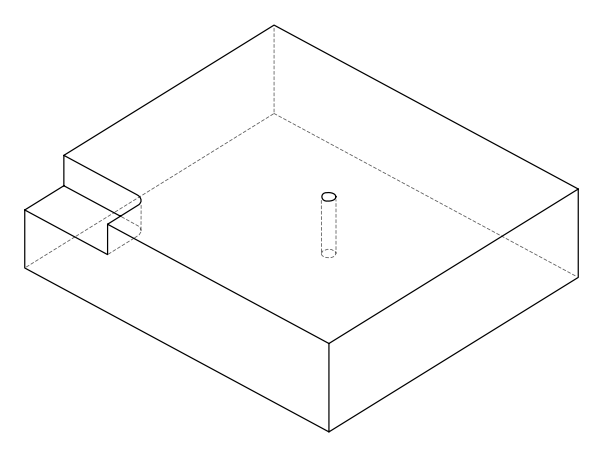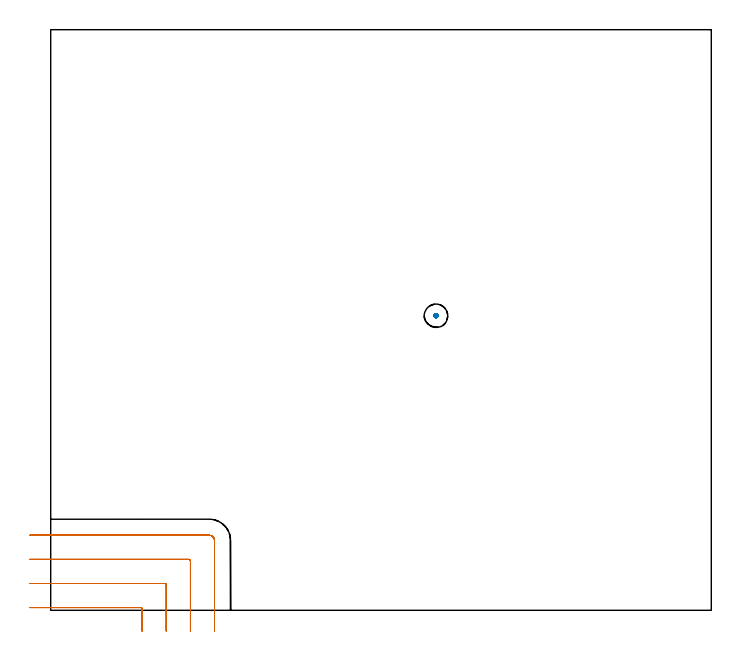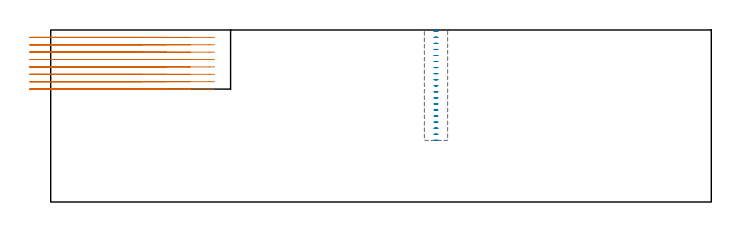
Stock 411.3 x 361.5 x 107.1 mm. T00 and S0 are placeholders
(PLAN: 2 operations, 1 tool changes, 10.1 min)
(1 MILL_CORNER_NOTCH_RECTANGULAR | CORNER_NOTCH_RECTANGULAR | UGT0201_094 | Follow Part, ap 5, ae 75% | 9.15 min | 232327 mm3)
(2 MILL_BLIND_HOLE_FROM_SOLID_MATERIAL | STEP1POCKET | NXT0201_011 | Spiral | 0.91 min | 11323 mm3)
(TOOL UGT0201_094 | End mill 20 mm | D20 FL38 Z4)
(TOOL NXT0201_011 | ENDMILL 12mm [2P460-1200-NA 1630] | D12 FL38 Z6)
(OP 1 MILL_CORNER_NOTCH_RECTANGULAR)
G17 G21 G94 G90
T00 M6
G54
G17 G0 G90 X57. Y-13. S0 M3
G43 Z117.1 H0
Z102.5
G94 G1 Y-10. F250.
Y0.705 F500.
G3 X56.005 Y1.7 R1.
G1 X-10.
X-13. F250.
G0 Z117.1
X72. Y-13.
Z102.5
G1 Y-10.
Y15.705 F500.
G3 X71.005 Y16.7 R1.
G1 X-10.
X-13. F250.
G0 Z117.1
X87. Y-13.
Z102.5
G1 Y-10.
Y30.705 F500.
G3 X86.005 Y31.7 R1.
G1 X-10.
X-13. F250.
G0 Z117.1
X102. Y-13.
Z102.5
G1 Y-10.
Y43.4 F500.
G3 X98.7 Y46.7 R3.3
G1 X-10.
X-13. F250.
G0 Z117.1
X57. Y-13.
Z97.9
G1 Y-10.
Y0.705 F500.
G3 X56.005 Y1.7 R1.
G1 X-10.
X-13. F250.
G0 Z117.1
X72. Y-13.
Z97.9
G1 Y-10.
Y15.705 F500.
G3 X71.005 Y16.7 R1.
G1 X-10.
X-13. F250.
G0 Z117.1
X87. Y-13.
Z97.9
G1 Y-10.
Y30.705 F500.
G3 X86.005 Y31.7 R1.
G1 X-10.
X-13. F250.
G0 Z117.1
X102. Y-13.
Z97.9
G1 Y-10.
Y43.4 F500.
G3 X98.7 Y46.7 R3.3
G1 X-10.
X-13. F250.
G0 Z117.1
X57. Y-13.
Z93.3
G1 Y-10.
Y0.705 F500.
G3 X56.005 Y1.7 R1.
G1 X-10.
X-13. F250.
G0 Z117.1
X72. Y-13.
Z93.3
G1 Y-10.
Y15.705 F500.
G3 X71.005 Y16.7 R1.
G1 X-10.
X-13. F250.
G0 Z117.1
X87. Y-13.
Z93.3
G1 Y-10.
Y30.705 F500.
G3 X86.005 Y31.7 R1.
G1 X-10.
X-13. F250.
G0 Z117.1
X102. Y-13.
Z93.3
G1 Y-10.
Y43.4 F500.
G3 X98.7 Y46.7 R3.3
G1 X-10.
X-13. F250.
G0 Z117.1
X57. Y-13.
Z88.7
G1 Y-10.
Y0.705 F500.
G3 X56.005 Y1.7 R1.
G1 X-10.
X-13. F250.
G0 Z117.1
X72. Y-13.
Z88.7
G1 Y-10.
Y15.705 F500.
G3 X71.005 Y16.7 R1.
G1 X-10.
X-13. F250.
G0 Z117.1
X87. Y-13.
Z88.7
G1 Y-10.
Y30.705 F500.
G3 X86.005 Y31.7 R1.
G1 X-10.
X-13. F250.
G0 Z117.1
X102. Y-13.
Z88.7
G1 Y-10.
Y43.4 F500.
G3 X98.7 Y46.7 R3.3
G1 X-10.
X-13. F250.
G0 Z117.1
X57. Y-13.
Z84.1
G1 Y-10.
Y0.705 F500.
G3 X56.005 Y1.7 R1.
G1 X-10.
X-13. F250.
G0 Z117.1
X72. Y-13.
Z84.1
G1 Y-10.
Y15.705 F500.
G3 X71.005 Y16.7 R1.
G1 X-10.
X-13. F250.
G0 Z117.1
X87. Y-13.
Z84.1
G1 Y-10.
Y30.705 F500.
G3 X86.005 Y31.7 R1.
G1 X-10.
X-13. F250.
G0 Z117.1
X102. Y-13.
Z84.1
G1 Y-10.
Y43.4 F500.
G3 X98.7 Y46.7 R3.3
G1 X-10.
X-13. F250.
G0 Z117.1
X57. Y-13.
Z79.5
G1 Y-10.
Y0.705 F500.
G3 X56.005 Y1.7 R1.
G1 X-10.
X-13. F250.
G0 Z117.1
X72. Y-13.
Z79.5
G1 Y-10.
Y15.705 F500.
G3 X71.005 Y16.7 R1.
G1 X-10.
X-13. F250.
G0 Z117.1
X87. Y-13.
Z79.5
G1 Y-10.
Y30.705 F500.
G3 X86.005 Y31.7 R1.
G1 X-10.
X-13. F250.
G0 Z117.1
X102. Y-13.
Z79.5
G1 Y-10.
Y43.4 F500.
G3 X98.7 Y46.7 R3.3
G1 X-10.
X-13. F250.
G0 Z117.1
X57. Y-13.
Z74.9
G1 Y-10.
Y0.705 F500.
G3 X56.005 Y1.7 R1.
G1 X-10.
X-13. F250.
G0 Z117.1
X72. Y-13.
Z74.9
G1 Y-10.
Y15.705 F500.
G3 X71.005 Y16.7 R1.
G1 X-10.
X-13. F250.
G0 Z117.1
X87. Y-13.
Z74.9
G1 Y-10.
Y30.705 F500.
G3 X86.005 Y31.7 R1.
G1 X-10.
X-13. F250.
G0 Z117.1
X102. Y-13.
Z74.9
G1 Y-10.
Y43.4 F500.
G3 X98.7 Y46.7 R3.3
G1 X-10.
X-13. F250.
G0 Z117.1
X57. Y-13.
Z70.3
G1 Y-10.
Y0.705 F500.
G3 X56.005 Y1.7 R1.
G1 X-10.
X-13. F250.
G0 Z117.1
X72. Y-13.
Z70.3
G1 Y-10.
Y15.705 F500.
G3 X71.005 Y16.7 R1.
G1 X-10.
X-13. F250.
G0 Z117.1
X87. Y-13.
Z70.3
G1 Y-10.
Y30.705 F500.
G3 X86.005 Y31.7 R1.
G1 X-10.
X-13. F250.
G0 Z117.1
X102. Y-13.
Z70.3
G1 Y-10.
Y43.4 F500.
G3 X98.7 Y46.7 R3.3
G1 X-10.
X-13. F250.
G0 Z117.1
M5
M2
(OP 2 MILL_BLIND_HOLE_FROM_SOLID_MATERIAL)
G17 G21 G94 G90
T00 M6
G54
G17 G0 G90 X239.9 Y183.4 S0 M3
G43 Z117.1 H1
Z106.326
G94 G3 X240.525 Y184.025 R0.625 F250.
X239.9 Y184.65 R0.625
X238.65 Y183.4 R1.25
X239.9 Y184.65 R-1.25
X239.275 Y184.025 R0.625
X239.9 Y183.4 R0.625
G0 Z102.553
G3 X240.525 Y184.025 R0.625
X239.9 Y184.65 R0.625
X238.65 Y183.4 R1.25
X239.9 Y184.65 R-1.25
X239.275 Y184.025 R0.625
X239.9 Y183.4 R0.625
G0 Z98.779
G3 X240.525 Y184.025 R0.625
X239.9 Y184.65 R0.625
X238.65 Y183.4 R1.25
X239.9 Y184.65 R-1.25
X239.275 Y184.025 R0.625
X239.9 Y183.4 R0.625
G0 Z95.005
G3 X240.525 Y184.025 R0.625
X239.9 Y184.65 R0.625
X238.65 Y183.4 R1.25
X239.9 Y184.65 R-1.25
X239.275 Y184.025 R0.625
X239.9 Y183.4 R0.625
G0 Z91.232
G3 X240.525 Y184.025 R0.625
X239.9 Y184.65 R0.625
X238.65 Y183.4 R1.25
X239.9 Y184.65 R-1.25
X239.275 Y184.025 R0.625
X239.9 Y183.4 R0.625
G0 Z87.458
G3 X240.525 Y184.025 R0.625
X239.9 Y184.65 R0.625
X238.65 Y183.4 R1.25
X239.9 Y184.65 R-1.25
X239.275 Y184.025 R0.625
X239.9 Y183.4 R0.625
G0 Z83.684
G3 X240.525 Y184.025 R0.625
X239.9 Y184.65 R0.625
X238.65 Y183.4 R1.25
X239.9 Y184.65 R-1.25
X239.275 Y184.025 R0.625
X239.9 Y183.4 R0.625
G0 Z79.911
G3 X240.525 Y184.025 R0.625
X239.9 Y184.65 R0.625
X238.65 Y183.4 R1.25
X239.9 Y184.65 R-1.25
X239.275 Y184.025 R0.625
X239.9 Y183.4 R0.625
G0 Z76.137
G3 X240.525 Y184.025 R0.625
X239.9 Y184.65 R0.625
X238.65 Y183.4 R1.25
X239.9 Y184.65 R-1.25
X239.275 Y184.025 R0.625
X239.9 Y183.4 R0.625
G0 Z72.363
G3 X240.525 Y184.025 R0.625
X239.9 Y184.65 R0.625
X238.65 Y183.4 R1.25
X239.9 Y184.65 R-1.25
X239.275 Y184.025 R0.625
X239.9 Y183.4 R0.625
G0 Z68.589
G3 X240.525 Y184.025 R0.625
X239.9 Y184.65 R0.625
X238.65 Y183.4 R1.25
X239.9 Y184.65 R-1.25
X239.275 Y184.025 R0.625
X239.9 Y183.4 R0.625
G0 Z64.816
G3 X240.525 Y184.025 R0.625
X239.9 Y184.65 R0.625
X238.65 Y183.4 R1.25
X239.9 Y184.65 R-1.25
X239.275 Y184.025 R0.625
X239.9 Y183.4 R0.625
G0 Z61.042
G3 X240.525 Y184.025 R0.625
X239.9 Y184.65 R0.625
X238.65 Y183.4 R1.25
X239.9 Y184.65 R-1.25
X239.275 Y184.025 R0.625
X239.9 Y183.4 R0.625
G0 Z57.268
G3 X240.525 Y184.025 R0.625
X239.9 Y184.65 R0.625
X238.65 Y183.4 R1.25
X239.9 Y184.65 R-1.25
X239.275 Y184.025 R0.625
X239.9 Y183.4 R0.625
G0 Z53.495
G3 X240.525 Y184.025 R0.625
X239.9 Y184.65 R0.625
X238.65 Y183.4 R1.25
X239.9 Y184.65 R-1.25
X239.275 Y184.025 R0.625
X239.9 Y183.4 R0.625
G0 Z49.721
G3 X240.525 Y184.025 R0.625
X239.9 Y184.65 R0.625
X238.65 Y183.4 R1.25
X239.9 Y184.65 R-1.25
X239.275 Y184.025 R0.625
X239.9 Y183.4 R0.625
G0 Z45.947
G3 X240.525 Y184.025 R0.625
X239.9 Y184.65 R0.625
X238.65 Y183.4 R1.25
X239.9 Y184.65 R-1.25
X239.275 Y184.025 R0.625
X239.9 Y183.4 R0.625
G0 Z42.174
G3 X240.525 Y184.025 R0.625
X239.9 Y184.65 R0.625
X238.65 Y183.4 R1.25
X239.9 Y184.65 R-1.25
X239.275 Y184.025 R0.625
X239.9 Y183.4 R0.625
G0 Z38.4
G3 X240.525 Y184.025 R0.625
X239.9 Y184.65 R0.625
X238.65 Y183.4 R1.25
X239.9 Y184.65 R-1.25
X239.275 Y184.025 R0.625
X239.9 Y183.4 R0.625
G0 Z117.1
M5
M2
